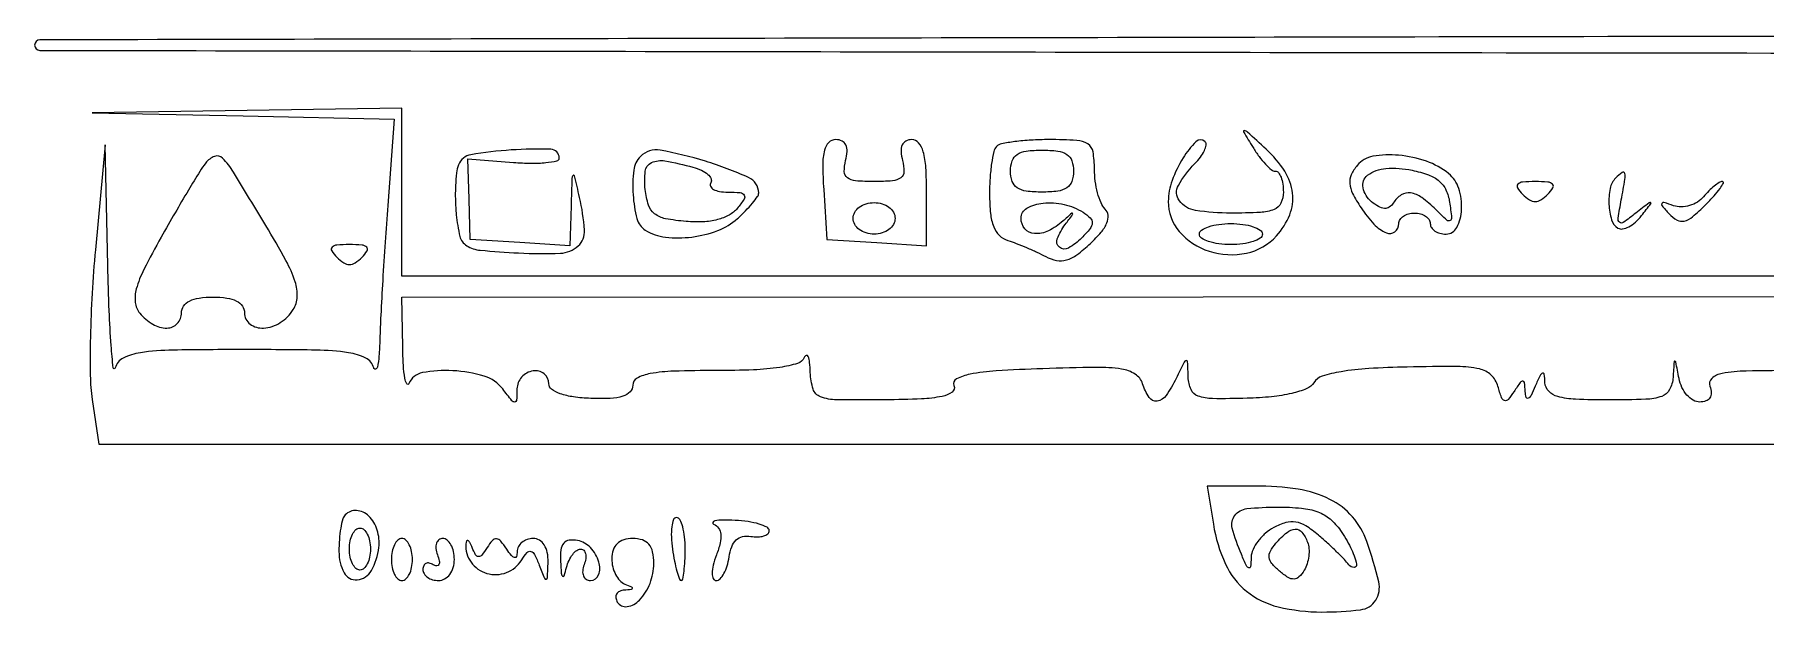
# Model space of a CAD drawing. Extents: x 0 to 960, y 2 to 508.
# Drawn here: x 0 to 164.9, y 450.7 to 508 of the extents above; entities that cross this region are included whole.
import ezdxf

# ---------------------------------------------------------------- set-up
doc = ezdxf.new("R2010")
doc.units = 0
doc.header["$MEASUREMENT"] = 0
doc.layers.get('0').update_dxf_attribs({"linetype": 'CONTINUOUS'})

msp = doc.modelspace()

# ---------------------------------------------------------------- linework, layer by layer
for points in [[(0, 506.997931, 0.413744), (0.499175, 506.497956, 0.000009), (119.565086, 506.309239, 0.000389), (266.438022, 506.193292, 0.000135), (478.500003, 506.247931), (957.000006, 506.5), (957.000003, 492.25, 0.003283), (957.051316, 484.433909, 0.022941), (957.276316, 480.624999, 0.050445), (957.702039, 478.584445, 0.327042), (958.5, 478, 0.332163), (959.30285, 478.599499, 0.04712), (959.725, 480.75, 0.021839), (959.949138, 484.748421, 0.003082), (960, 493), (960, 508), (480, 508, 0.000134), (267.362961, 507.942881, 0.000388), (120.002198, 507.749478, 0.000009), (0.498924, 507.497915, 0.413592)], [(116.109102, 497.25, 0.022853), (116.690042, 496.388461, 0.029853), (117.30116, 495.660937, 0.030425), (117.862967, 495.13586, 0.174434), (118.240547, 495, -0.234711), (118.531624, 494.855396, -0.071555), (118.776911, 494.4125, -0.054652), (118.944555, 493.765974, -0.036145), (119, 493, -0.110458), (118.766065, 491.953987, -0.189791), (118.125, 491.35, -0.083766), (116.809325, 491.064942, -0.011557), (114, 491, -0.037228), (110.633203, 491.251028, -0.199444), (109.089877, 492.181537, -0.294079), (108.998514, 493.642025, -0.06907), (110.547619, 495.690476, 0.03427), (111.099723, 496.323935, 0.052295), (111.476727, 496.94738, 0.068058), (111.640856, 497.471511, 0.242854), (111.537287, 497.796047, 0.413026), (110.667297, 497.797812, 0.059312), (109.443175, 496.25578, 0.050694), (108.396241, 494.095002, 0.084343), (108.031803, 492.110243, 0.184229), (109.085486, 489.23319, 0.137686), (111.93264, 487.360874, 0.129602), (115.47865, 487.182404, 0.158239), (118.345012, 488.828741, 0.08763), (119.603135, 490.832132, 0.126618), (119.881284, 492.894767, 0.114436), (119.127581, 494.987212, 0.063266), (117.368555, 497.075686, 0.001286), (115.572416, 498.721924, 0.15159), (115.290179, 498.854251, 0.627917), (115.214036, 498.739772, 0.003281)], [(40.398157, 495.595196, 0.062432), (40.210789, 494.835161, 0.017754), (40.111571, 493.620402, 0.017588), (40.096515, 492.22895, 0.01779), (40.179541, 490.845196, 0.035966), (40.528093, 488.782625, 0.198023), (41.179094, 487.890317, 0.115683), (42.473761, 487.46247, 0.009056), (46.125289, 487.203817, 0.022823), (50.102783, 487.176115, 0.177019), (51.793799, 487.869401, 0.228933), (52.398001, 489.376887, 0.039697), (51.931527, 492.5, 0.002), (51.449527, 494.543654, 0.584363), (51.314401, 494.582144, 0.191108), (51.205925, 494.334555, 0.001048), (51.118315, 491.695209), (51, 487.890418), (46.25, 488.195209), (41.5, 488.5), (41.397272, 492.338981), (41.294543, 496.177961), (45.647272, 495.831775, 0.01627), (47.316079, 495.753569, 0.027117), (48.721386, 495.80971, 0.026099), (49.772186, 495.964586, 0.357193), (50, 496.242794, 0.404565), (49.192029, 497.077923, 0.025104), (45.411755, 497.013104, 0.025197), (41.575318, 496.559352, 0.265025)], [(57.73405, 496.400716, 0.168187), (57.095085, 495.085165, 0.04627), (57.033406, 492.75067, 0.045889), (57.396236, 490.470077, 0.194326), (58.198696, 489.377199, 0.109978), (60.117978, 488.710137, 0.060002), (62.623176, 488.721259, 0.059151), (65.106915, 489.335562, 0.094009), (66.970352, 490.473169, 0.015177), (67.747665, 491.220769, 0.020238), (68.403791, 491.947975, 0.017914), (68.892839, 492.581021, 0.156751), (69, 492.914441, 0.296091), (68.041699, 494.390824, 0.029815), (63.922335, 495.94004, 0.030481), (59.615594, 496.990153, 0.245676)], [(75.195209, 493.25), (75.5, 488.5), (80.25, 488.195209), (85, 487.890418), (85, 492.945209, 0.014545), (84.930017, 495.350502, 0.053348), (84.680443, 496.851454, 0.104738), (84.241655, 497.694125, 0.224145), (83.59362, 498, 0.121219), (83.031896, 497.861786, 0.169691), (82.681695, 497.487449, 0.120594), (82.570873, 496.863891, 0.047946), (82.710251, 496, -0.064729), (82.844234, 494.946497, -0.237384), (82.54924, 494.364203, -0.140176), (81.758828, 494.069213, -0.019668), (80, 494, -0.019668), (78.241172, 494.069213, -0.140176), (77.45076, 494.364203, -0.237384), (77.155766, 494.946497, -0.064729), (77.289749, 496, 0.047861), (77.431414, 496.877122, 0.126439), (77.31403, 497.497294, 0.173972), (76.947202, 497.865809, 0.111255), (76.351589, 498, 0.199092), (75.676508, 497.7201, 0.13733), (75.266124, 496.989444, 0.06211), (75.10822, 495.619347, 0.013691)], [(91.666667, 497.333333, 0.141952), (91.406471, 496.860848, 0.018823), (91.195833, 495.727239, 0.020579), (91.048759, 494.330637, 0.015944), (91, 492.801949, 0.024867), (91.092097, 490.951272, 0.069764), (91.398239, 489.693454, 0.105105), (91.942268, 488.876511, 0.118986), (92.75, 488.395617, -0.017053), (93.553485, 488.116586, -0.009011), (94.531149, 487.718854, -0.008956), (95.518055, 487.2754, -0.013672), (96.356039, 486.852306, 0.076903), (97.387976, 486.485651, 0.119364), (98.327233, 486.532382, 0.08844), (99.334588, 487.036171, 0.028516), (100.619282, 488.11206, 0.027985), (101.634582, 489.178895, 0.075707), (102.182553, 490.065539, 0.125941), (102.293985, 490.793569, 0.173386), (102.013244, 491.386756, -0.097564), (101.623273, 491.968075, -0.034177), (101.29764, 492.92486, -0.032391), (101.074725, 494.053752, -0.032561), (101, 495.2, 0.042512), (100.860759, 496.834696, 0.209795), (100.363095, 497.588462, 0.130827), (99.311121, 497.929491, 0.013329), (96.666667, 498, 0.014248), (94.958415, 497.951311, 0.018893), (93.410417, 497.804167, 0.016466), (92.153647, 497.594275, 0.147809)], [(99, 495, -0.081208), (98.840542, 494.024683, -0.166173), (98.375, 493.416667, -0.116834), (97.500917, 493.092253, -0.030703), (96, 493, -0.030703), (94.499083, 493.092253, -0.116834), (93.625, 493.416667, -0.166173), (93.159458, 494.024683, -0.081208), (93, 495, -0.081208), (93.159458, 495.975317, -0.166173), (93.625, 496.583333, -0.116834), (94.499083, 496.907747, -0.030703), (96, 497, -0.030703), (97.500917, 496.907747, -0.116834), (98.375, 496.583333, -0.166173), (98.840542, 495.975317, -0.081208)], [(126.041052, 495.549464, 0.064361), (125.468414, 494.644517, 0.13209), (125.325092, 493.824219, 0.097523), (125.601212, 492.878665, 0.025378), (126.404763, 491.505006, 0.043025), (127.632808, 489.942254, 0.105974), (128.824699, 489.113459, 0.272379), (129.622566, 489.222163, 0.229805), (130, 490, -0.148195), (130.115568, 490.381354, -0.098894), (130.440625, 490.70625, -0.082425), (130.926543, 490.925306, -0.064853), (131.5, 491, -0.064853), (132.073457, 490.925306, -0.082425), (132.559375, 490.70625, -0.098894), (132.884432, 490.381354, -0.148195), (133, 490, 0.148195), (133.115568, 489.618646, 0.098894), (133.440625, 489.29375, 0.082425), (133.926543, 489.074694, 0.064853), (134.5, 489, 0.282284), (135.535068, 489.634964, 0.107141), (135.98369, 491.343176, 0.088602), (135.713314, 493.358214, 0.146673), (134.75, 494.762083, 0.085968), (132.635794, 495.935312, 0.061311), (129.983789, 496.507875, 0.065448), (127.524637, 496.408118, 0.178567)], [(16.301105, 495.774166, 0.025966), (15.744714, 494.97064, 0.003312), (14.650949, 493.174946, 0.003871), (13.38243, 491.023371, 0.003214), (12.065196, 488.715013, 0.01033), (10.417108, 485.636015, 0.049292), (9.692348, 483.78009, 0.097326), (9.589584, 482.494346, 0.145627), (10.029037, 481.465013, 0.086253), (11.26817, 480.408547, 0.13652), (12.607355, 480.048633, 0.203745), (13.592954, 480.47794, 0.191804), (14, 481.5, -0.152103), (14.202091, 482.148955, -0.12651), (14.75, 482.625, -0.082504), (15.677925, 482.911037, -0.033607), (17, 483, -0.033607), (18.322075, 482.911037, -0.082504), (19.25, 482.625, -0.12651), (19.797909, 482.148955, -0.152103), (20, 481.5, 0.235884), (20.535008, 480.429054, 0.179186), (21.811493, 480.048707, 0.124782), (23.414148, 480.567921, 0.113222), (24.644534, 481.802416, 0.129167), (25.024042, 483.023487, 0.090141), (24.828418, 484.459722, 0.046847), (23.954261, 486.477633, 0.009768), (22.028741, 489.825423, 0.002327), (18.946394, 494.896637, 0.053969), (17.913622, 496.231118, 0.299483), (17.152364, 496.403243, 0.139302)], [(62.738753, 495.372655, -0.041671), (63.556927, 495.078477, -0.073287), (64.158964, 494.688527, -0.113219), (64.459588, 494.271182, -0.242686), (64.429736, 493.88631, 0.252455), (64.409956, 493.55145, 0.160902), (64.683678, 493.260354, 0.085117), (65.265143, 493.062968, 0.039378), (66.063428, 493, -0.019876), (67.249209, 492.952845, -0.246838), (67.618087, 492.719778, -0.286324), (67.604069, 492.312727, -0.025149), (66.958036, 491.449436, -0.095379), (66.174754, 490.805739, -0.061723), (65.079491, 490.37535, -0.051212), (63.705146, 490.169333, -0.032534), (62.085591, 490.199436, -0.025754), (60.118046, 490.466933, -0.119798), (59.081887, 490.935981, -0.150564), (58.502688, 491.767564, -0.048772), (58.183578, 493.25, -0.060457), (58.194405, 494.993968, -0.257407), (58.787544, 495.806021, -0.154876), (60.064218, 495.97132, -0.020832)], [(134.840811, 492.050731, -0.008069), (135.029338, 490.566894, -0.305575), (134.880365, 490.28275, -0.321933), (134.569877, 490.322752, -0.00859), (133.519383, 491.33776, 0.03793), (132.191304, 492.478301, 0.121429), (131.120519, 492.921056, 0.183284), (130.231969, 492.72968, 0.111088), (129.469989, 491.951442, -0.111718), (129.091949, 491.566295, -0.160395), (128.632755, 491.447029, -0.114702), (128.074368, 491.615103, -0.043013), (127.398641, 492.08412, -0.169745), (126.597178, 493.415759, -0.286609), (127.032136, 494.597234, -0.150433), (128.77529, 495.255685, -0.065871), (131.265068, 495.08359, -0.036817), (132.826362, 494.644485, -0.089153), (133.859003, 494.045533, -0.108593), (134.497343, 493.207622, -0.073174)], [(150.666667, 494.333333, 0.148011), (150.140811, 493.351033, 0.061021), (150.025455, 491.830722, 0.06168), (150.276067, 490.365159, 0.183172), (150.886693, 489.570027, 0.187169), (151.326479, 489.4884, 0.075215), (151.913392, 489.693826, 0.060274), (152.549599, 490.13587, 0.044598), (153.136693, 490.76101, 0.001742), (154.022484, 491.899038, 0.488431), (153.996196, 492.00166, 0.274483), (153.848204, 491.983146, 0.001303), (152.588804, 491, -0.011995), (151.392186, 490.106374, -0.351025), (151.036607, 490.12692, -0.253856), (150.898658, 490.516038, -0.007814), (151.200132, 492.25, 0.004505), (151.555879, 494.218833, 0.105496), (151.533065, 494.782334, 0.529293), (151.294152, 494.868599, 0.039594)], [(141.8, 492.8, 0.049631), (142.452741, 492.265408, 0.147822), (143, 492.1, 0.147822), (143.547259, 492.265408, 0.049631), (144.2, 492.8, 0.051663), (144.686384, 493.398813, 0.354955), (144.65, 493.75, 0.180052), (144.199072, 493.95632, 0.018208), (143, 494, 0.018208), (141.800928, 493.95632, 0.180052), (141.35, 493.75, 0.354955), (141.313616, 493.398813, 0.051663)], [(159.049332, 492.559441, -0.081235), (158.466877, 492.05274, -0.066406), (157.712383, 491.714694, -0.067366), (156.90731, 491.589657, -0.089404), (156.176887, 491.70662, 0.011203), (155.269016, 492.002156, 0.35607), (155.067107, 491.918725, 0.310392), (155.092182, 491.685531, 0.009818), (155.761111, 490.936067, 0.076671), (156.515643, 490.338975, 0.191605), (157.199576, 490.244144, 0.115914), (157.996434, 490.650568, 0.020743), (159.233333, 491.788889, 0.012763), (160.040137, 492.637968, 0.026154), (160.618746, 493.350486, 0.037369), (160.932107, 493.85584, 0.563024), (160.844667, 494, 0.141832), (160.538647, 493.911411, 0.028164), (160.069879, 493.576836, 0.027755), (159.551046, 493.110938, 0.022724)], [(82, 490.5, -0.130775), (81.846791, 489.924246, -0.10214), (81.416667, 489.4375, -0.08892), (80.769411, 489.111864, -0.072314), (80, 489, -0.072314), (79.230589, 489.111864, -0.08892), (78.583333, 489.4375, -0.10214), (78.153209, 489.924246, -0.130775), (78, 490.5, -0.130775), (78.153209, 491.075754, -0.10214), (78.583333, 491.5625, -0.08892), (79.230589, 491.888136, -0.072314), (80, 492, -0.072314), (80.769411, 491.888136, -0.08892), (81.416667, 491.5625, -0.10214), (81.846791, 491.075754, -0.130775)], [(99.912179, 491.075438, -0.049562), (100.605125, 490.533868, -0.218912), (100.791199, 490.064382, -0.159919), (100.5785, 489.517351, -0.024358), (99.781227, 488.63837, -0.065482), (98.524152, 487.673538, -0.310325), (97.666598, 487.740529, -0.326858), (97.452813, 488.546741, -0.067733), (98.210448, 489.907991, 0.001633), (98.915818, 490.855637, 0.305081), (98.920961, 490.971455, 0.465712), (98.832456, 490.984945, 0.001951), (98.001772, 490.25, -0.068802), (96.605819, 489.313634, -0.129681), (95.284094, 489.051852, -0.201434), (94.371039, 489.504156, -0.180242), (94, 490.5, -0.27045), (94.564724, 491.467681, -0.104692), (96.101648, 491.952638, -0.080094), (98.102408, 491.826782, -0.085628)], [(117, 489, -0.254951), (116.790443, 488.615738, -0.06271), (116.11875, 488.29375, -0.048861), (115.149251, 488.072766, -0.031626), (114, 488, -0.031626), (112.850749, 488.072766, -0.048861), (111.88125, 488.29375, -0.06271), (111.209557, 488.615738, -0.254951), (111, 489, -0.254951), (111.209557, 489.384262, -0.06271), (111.88125, 489.70625, -0.048861), (112.850749, 489.927234, -0.031626), (114, 490, -0.031626), (115.149251, 489.927234, -0.048861), (116.11875, 489.70625, -0.06271), (116.790443, 489.384262, -0.254951)], [(28.8, 486.8, 0.049631), (29.452741, 486.265408, 0.147822), (30, 486.1, 0.147822), (30.547259, 486.265408, 0.049631), (31.2, 486.8, 0.051663), (31.686384, 487.398813, 0.354955), (31.65, 487.75, 0.180052), (31.199072, 487.95632, 0.018208), (30, 488, 0.018208), (28.800928, 487.95632, 0.180052), (28.35, 487.75, 0.354955), (28.313616, 487.398813, 0.051663)], [(112.329557, 461.356604, 0.06737), (113.481691, 457.570627, 0.115855), (115.494533, 454.980477, 0.111325), (118.513241, 453.49332, 0.059071), (122.674314, 453, 0.029539), (126.36393, 453.218163, 0.225068), (127.797684, 454.118812, 0.204236), (128.086757, 455.863175, 0.024186), (126.950225, 459.712941, 0.095561), (125.578482, 462.075901, 0.098484), (123.438878, 463.729432, 0.077786), (120.39717, 464.691557, 0.037791), (116.322105, 465), (111.738315, 465)], [(29.597766, 462.264432, 0.132237), (29.365417, 461.860923, 0.022642), (29.175594, 460.98843, 0.023309), (29.043819, 459.916689, 0.018935), (29, 458.760009, 0.118967), (29.486038, 456.746177, 0.307781), (30.733511, 456.064688, 0.245197), (32.097886, 456.954827, 0.099323), (32.804095, 459.130804, 0.103626), (32.651664, 460.807015, 0.125569), (31.832915, 462.15136, 0.17683), (30.686116, 462.668849, 0.218178)], [(60.786692, 459, 0.011827), (60.983363, 457.850008, 0.018975), (61.211193, 456.88125, 0.013551), (61.442408, 456.123137, 0.322443), (61.613499, 456, 0.360284), (61.766339, 456.12656, 0.014861), (61.886465, 456.88125, 0.019939), (61.97217, 457.849825, 0.012096), (62, 459, 0.026053), (61.940059, 460.149578, 0.041208), (61.757125, 461.11875, 0.049958), (61.492393, 461.803812, 0.282744), (61.173193, 462, 0.314934), (60.88429, 461.797993, 0.055623), (60.7186, 461.11875, 0.042928), (60.677574, 460.149985, 0.025568)], [(124.443296, 460.777494, -0.039324), (125.404258, 459.146404, -0.054271), (125.979209, 457.548355, -0.483504), (125.742055, 457.245172, -0.240332), (125.234687, 457.5, 0.032316), (124.811838, 458.003823, 0.008769), (124.079313, 458.743726, 0.008836), (123.216621, 459.555828, 0.009071), (122.333187, 460.329704, 0.034228), (121.135899, 461.207843, 0.099768), (120.183042, 461.572509, 0.11342), (119.236852, 461.51639, 0.051616), (118.083187, 461.04452, 0.056486), (117.28116, 460.490806, 0.050838), (116.59129, 459.753404, 0.054014), (116.108642, 458.952946, 0.098747), (115.929715, 458.214816, -0.01364), (115.867421, 457.303408, -0.474728), (115.710958, 457.198914, -0.21351), (115.495225, 457.387493, -0.006475), (115, 458.5, -0.034003), (114.131209, 460.972724, -0.234945), (114.368949, 462.198165, -0.206067), (115.525681, 462.84703, -0.026197), (118.443296, 463, -0.023416), (120.725927, 462.893043, -0.065368), (122.285721, 462.537364, -0.085851), (123.448124, 461.862478, -0.065712)], [(32, 459, -0.048028), (31.926307, 458.234582, -0.068025), (31.70625, 457.5875, -0.088204), (31.381882, 457.151477, -0.191087), (31, 457, -0.191087), (30.618118, 457.151477, -0.088204), (30.29375, 457.5875, -0.068025), (30.073693, 458.234582, -0.048028), (30, 459, -0.048028), (30.073693, 459.765418, -0.068025), (30.29375, 460.4125, -0.088204), (30.618118, 460.848523, -0.191087), (31, 461, -0.191087), (31.381882, 460.848523, -0.088204), (31.70625, 460.4125, -0.068025), (31.926307, 459.765418, -0.048028)], [(64.699913, 461.37251, -0.138171), (65.178478, 460.990614, -0.133144), (65.395823, 460.409561, -0.084454), (65.333047, 459.577455, -0.029887), (64.974664, 458.433362, 0.027238), (64.660918, 457.450045, 0.061678), (64.558917, 456.677054, 0.110757), (64.665036, 456.185488, 0.292315), (64.9552, 456, 0.20662), (65.325491, 456.159843, 0.064372), (65.688717, 456.660937, 0.052113), (65.991676, 457.388593, 0.037345), (66.180449, 458.25, -0.05463), (66.428238, 459.219489, -0.114034), (66.857108, 459.864937, -0.136537), (67.467662, 460.187347, -0.095489), (68.25, 460.206163, 0.044649), (68.920172, 460.154379, 0.071563), (69.485938, 460.242785, 0.101729), (69.863913, 460.449593, 0.220311), (70, 460.743456, 0.283095), (69.796086, 461.074743, 0.043423), (69.045312, 461.375048, 0.037707), (67.995376, 461.607996, 0.02407), (66.75, 461.72644, 0.012474), (65.57361, 461.752024, 0.041963), (64.807162, 461.685114, 0.261371), (64.629351, 461.540659, 0.407876)], [(121.300491, 459.659316, -0.073947), (121.436539, 459.047426, -0.047178), (121.419651, 458.31736, -0.046441), (121.263853, 457.587225, -0.062715), (120.983695, 456.973618, -0.057195), (120.487625, 456.344681, -0.191878), (120.015265, 456.139636, -0.150292), (119.452607, 456.294119, -0.031615), (118.618437, 456.901706, -0.042649), (117.90304, 457.606552, -0.147299), (117.643498, 458.195496, -0.159617), (117.762318, 458.800354, -0.05264), (118.292221, 459.549367, -0.036437), (119.34767, 460.587343, -0.168487), (120.134115, 460.892712, -0.239939), (120.767744, 460.598704, -0.074882)], [(34, 458, 0.048028), (34.073693, 457.234582, 0.068025), (34.29375, 456.5875, 0.088204), (34.618118, 456.151477, 0.191087), (35, 456, 0.191087), (35.381882, 456.151477, 0.088204), (35.70625, 456.5875, 0.068025), (35.926307, 457.234582, 0.048028), (36, 458, 0.048028), (35.926307, 458.765418, 0.068025), (35.70625, 459.4125, 0.088204), (35.381882, 459.848523, 0.191087), (35, 460, 0.191087), (34.618118, 459.848523, 0.088204), (34.29375, 459.4125, 0.068025), (34.073693, 458.765418, 0.048028)], [(38.381557, 458.448062, -0.036408), (38.556862, 457.868281, -0.155351), (38.525685, 457.512472, -0.32948), (38.325929, 457.393111, -0.1144), (37.988546, 457.507079, 0.083829), (37.610882, 457.660692, 0.162559), (37.290385, 457.62748, 0.18139), (37.077206, 457.41471, 0.107279), (37, 457.059017, 0.140337), (37.115626, 456.655173, 0.099915), (37.440625, 456.311086, 0.085131), (37.926682, 456.079345, 0.06887), (38.5, 456, 0.130775), (39.075754, 456.153209, 0.10214), (39.5625, 456.583333, 0.08892), (39.888136, 457.230589, 0.072314), (40, 458, 0.053388), (39.918066, 458.765158, 0.073174), (39.674822, 459.4125, 0.092966), (39.315437, 459.847124, 0.175384), (38.893011, 460, 0.164546), (38.520959, 459.874153, 0.151163), (38.286139, 459.544118, 0.10915), (38.235294, 459.041968, 0.062551)], [(41.09426, 459.5, 0.171788), (41.593123, 457.743384, 0.169428), (43.088877, 456.679683, 0.163954), (44.961248, 456.759337, 0.161944), (46.414777, 457.955648, -0.036487), (46.93444, 458.662416, -0.296553), (47.301422, 458.770836, -0.209829), (47.645215, 458.479509, -0.020332), (48.094491, 457.455648, 0.00416), (48.593326, 456.210953, 0.399453), (48.753883, 456.139014, 0.305859), (48.874732, 456.301899, 0.003361), (48.929715, 457.75, 0.055425), (48.856336, 458.67096, 0.094232), (48.571985, 459.386714, 0.119821), (48.104387, 459.836719, 0.132701), (47.5, 460, 0.081749), (46.92593, 459.905509, 0.09112), (46.436127, 459.632812, 0.099323), (46.105752, 459.226808, 0.118755), (45.984687, 458.75, -0.067648), (45.917039, 458.294195, -0.403287), (45.727771, 458.185401, -0.166561), (45.432859, 458.376546, -0.021186), (44.984687, 459, 0.029326), (44.422502, 459.755803, 0.202534), (44.019875, 459.961825, 0.233131), (43.627851, 459.803068, 0.038827), (43.121051, 459.136847, -0.022294), (42.616938, 458.426647, -0.231226), (42.303879, 458.273695, -0.274812), (42.027529, 458.437991, -0.029889), (41.699998, 459.136847, 0.0248), (41.485665, 459.606545, 0.139148), (41.298445, 459.805824, 0.441694), (41.163517, 459.765297, 0.096198)], [(50.116001, 457.823324, 0.006444), (50.18735, 456.688258, 0.179319), (50.309318, 456.422684, 0.560048), (50.457492, 456.458263, 0.014622), (50.689326, 457.25, -0.045073), (50.930482, 457.919584, -0.055615), (51.275301, 458.485937, -0.065795), (51.665722, 458.873237, -0.163942), (52.041939, 459, -0.201422), (52.334476, 458.87717, -0.142392), (52.505155, 458.559375, -0.093137), (52.516911, 458.074587, -0.051274), (52.361626, 457.5, 0.069985), (52.229332, 456.926371, 0.118077), (52.301823, 456.440625, 0.152624), (52.563993, 456.120451, 0.146475), (52.966335, 456, 0.313133), (53.745742, 456.541181, 0.168714), (53.773482, 457.764705, 0.110868), (52.966089, 459.135009, 0.158114), (51.738516, 459.811841, 0.080984), (50.933949, 459.834887, 0.190617), (50.418514, 459.546781, 0.143848), (50.150255, 458.909896, 0.040723)], [(55, 458.083333, 0.060204), (55.09311, 457.312853, 0.059088), (55.367188, 456.581524, 0.064373), (55.771682, 455.996792, 0.113869), (56.25, 455.662281, -0.011425), (56.875259, 455.393213, -0.320989), (56.958522, 455.247916, -0.353699), (56.846567, 455.134919, -0.012467), (56.190983, 455.078947, 0.089875), (55.740643, 454.968978, 0.156712), (55.456853, 454.715177, 0.167471), (55.384884, 454.357143, 0.105408), (55.530011, 453.951442, 0.302509), (56.474541, 453.518594, 0.165418), (57.648906, 454.138475, 0.098186), (58.649958, 455.729826, 0.091698), (59, 457.622445, 0.049969), (58.889193, 458.728442, 0.125567), (58.5397, 459.452806, 0.144289), (57.922584, 459.861398, 0.074697), (57, 460, 0.071947), (56.140434, 459.87567, 0.119776), (55.51087, 459.510417, 0.123365), (55.130948, 458.906022, 0.079088)]]:
    msp.add_lwpolyline(points, format="xyb", close=True)
for points in [[(172.812761, 485), (103.90638, 485), (35, 485), (35, 493), (35, 501), (20.25, 500.779738), (5.5, 500.559476), (19.885305, 500.251456), (34.27061, 499.943436), (33.648964, 491.721718, 0.002208), (33.401452, 488.24402, 0.001912), (33.171838, 484.593255, 0.001924), (32.989186, 481.284156, 0.005622), (32.897657, 479, -0.010109), (32.817933, 477.375047, -0.035277), (32.671746, 476.335938, -0.278862), (32.492775, 476.145435, -0.419225), (32.310674, 476.25, 0.214455), (31.554902, 477.188196, 0.082425), (29.922182, 477.703445, 0.031448), (26.814943, 477.947337, 0.003864), (20, 478, 0.003864), (13.185057, 477.947337, 0.031448), (10.077818, 477.703445, 0.082425), (8.445098, 477.188196, 0.214455), (7.689326, 476.25, -0.828281), (7.496506, 476.263193, -0.011535), (7.291671, 478.392188, -0.008648), (7.107487, 481.704271, -0.004039), (6.977806, 486), (6.72361, 497.5), (5.790803, 487.5, 0.009062), (5.480169, 483.359761, 0.00892), (5.317739, 479.189062, 0.00883), (5.305201, 475.53097, 0.033376), (5.490271, 473.25), (6.122546, 469), (478.561273, 469)], [(390.897861, 407.965973, 0.000118), (246.535184, 408), (27, 408), (27, 240.519502), (27, 73.039005), (48.630333, 72.769502), (70.260666, 72.5), (71.776011, 67.75), (73.291355, 63), (88.086661, 63, 0.005203), (97.242488, 63.095276, 0.040024), (101.509436, 63.52692, 0.111553), (103.642792, 64.436468, 0.226741), (104.496258, 66, -0.071226), (104.56146, 66.328521, -0.00401), (104.914671, 67.307813, -0.006094), (105.360066, 68.46864, -0.004425), (105.882891, 69.75), (107.242641, 73), (284.955145, 73, 0.000278), (369.140023, 73.04679, 0.000134), (477.047791, 73.195618, 0.000133)], [(168.031385, 476, 0.005045), (163.104586, 475.950287, 0.039188), (160.817427, 475.724232, 0.134483), (159.827828, 475.253244, 0.316371), (159.638374, 474.5, -0.076409), (159.773841, 473.876328, -0.159211), (159.650057, 473.400314, -0.166542), (159.275088, 473.102901, -0.085333), (158.67654, 473, -0.134032), (158.0565, 473.169251, -0.079793), (157.463422, 473.660937, -0.069931), (156.986204, 474.389784, -0.062531), (156.705733, 475.25, 0.001015), (156.400165, 476.819314, 0.310063), (156.312541, 476.905157, 0.445508), (156.234488, 476.844025, 0.001224), (156.136182, 475.35, -0.106992), (155.806218, 474.186898, -0.188221), (155.058359, 473.545258, -0.075932), (153.537258, 473.259905, -0.008467), (150, 473.2, -0.010059), (146.830544, 473.263771, -0.056352), (145.156038, 473.521679, -0.132837), (144.285434, 474.031233, -0.185734), (143.929715, 474.85, 0.019921), (143.863621, 475.650219, 0.48571), (143.697447, 475.750791, 0.195369), (143.466141, 475.537059, 0.008284), (143, 474.5, -0.014773), (142.599645, 473.639342, -0.156051), (142.332, 473.365825, -0.482552), (142.142846, 473.448609, -0.05056), (142.054972, 474, 0.01484), (141.980524, 474.85672, 0.380529), (141.819522, 475, 0.243499), (141.582464, 474.877277, 0.00862), (140.984662, 474, -0.027304), (140.421705, 473.236755, -0.308101), (140.078931, 473.137093, -0.233187), (139.787862, 473.421021, -0.017724), (139.449139, 474.5, 0.138657), (138.801425, 475.57009, 0.136119), (137.684831, 476.151921, 0.051557), (135.580943, 476.377409, 0.00592), (130.813079, 476.338826, 0.010127), (127.130413, 476.190755, 0.026478), (124.499992, 475.891222, 0.034427), (122.695567, 475.458904, 0.180224), (121.902969, 474.843001, -0.160485), (121.228448, 474.276052, -0.037799), (119.804783, 473.827619, -0.032098), (117.88359, 473.506901, -0.018425), (115.539055, 473.35572, -0.008995), (112.26213, 473.324392, -0.083582), (110.873087, 473.570282, -0.2041), (110.201347, 474.189395, -0.098311), (109.93232, 475.351545, 0.004068), (109.873925, 476.824412, 0.426007), (109.736174, 476.944642, 0.261546), (109.543119, 476.812711, 0.002575), (108.779505, 475.25, -0.03983), (107.835072, 473.634372, -0.204553), (106.974324, 473.096346, -0.29335), (106.210115, 473.433577, -0.069738), (105.581865, 474.75, 0.177237), (104.881547, 475.658234, 0.10382), (103.578938, 476.142915, 0.040803), (101.167413, 476.306553, 0.005462), (96.072523, 476.180525, 0.006461), (91.634219, 475.964754, 0.031697), (89.144782, 475.652266, 0.071949), (87.855825, 475.208035, 0.382597), (87.611978, 474.568787, -0.342606), (87.426665, 473.956159, -0.103484), (86.47441, 473.54151, -0.040476), (84.526936, 473.299692, -0.008266), (81.053933, 473.209028, -0.005329), (76.433511, 473.214059, -0.085016), (74.898843, 473.495494, -0.232261), (74.190132, 474.236132, -0.069483), (73.921053, 475.820766, 0.017861), (73.858564, 476.778187, 0.071776), (73.717133, 477.345788, 0.392429), (73.532672, 477.431586, 0.222231), (73.337719, 477.25, -0.228498), (72.710225, 476.679356, -0.03535), (71.022355, 476.305402, -0.02707), (68.507185, 476.070218, -0.009777), (64.916667, 476, 0.007579), (60.923647, 475.939469, 0.036314), (58.659791, 475.705667, 0.076711), (57.414844, 475.281148, 0.279194), (57, 474.596128, -0.196308), (56.745378, 473.972594, -0.123744), (56.065254, 473.556366, -0.065734), (54.863062, 473.34793, -0.019716), (53.000945, 473.346128, -0.024482), (51.345686, 473.491187, -0.050335), (50.08244, 473.796245, -0.073279), (49.268669, 474.223876, -0.2394), (49.000945, 474.75, 0.227993), (48.544314, 475.697528, 0.212305), (47.497398, 475.970433, 0.170311), (46.412111, 475.376434, 0.180538), (45.968197, 474.25, -0.011517), (45.923317, 473.161439, -0.395521), (45.75116, 473, -0.22845), (45.477084, 473.13212, -0.005777), (44.607954, 474.25, 0.159603), (42.854236, 475.462583, 0.058211), (39.842528, 475.986158, 0.059659), (36.951195, 475.80277, 0.256607), (35.662281, 474.75, -0.630745), (35.466193, 474.73786, -0.085719), (35.282867, 475.2625, -0.026884), (35.143705, 476.506626, -0.010255), (35.078947, 478.25), (35, 483), (493.25, 483.195646, 0.000139)]]:
    msp.add_lwpolyline(points, format="xyb")

doc.saveas('drawing.dxf')
